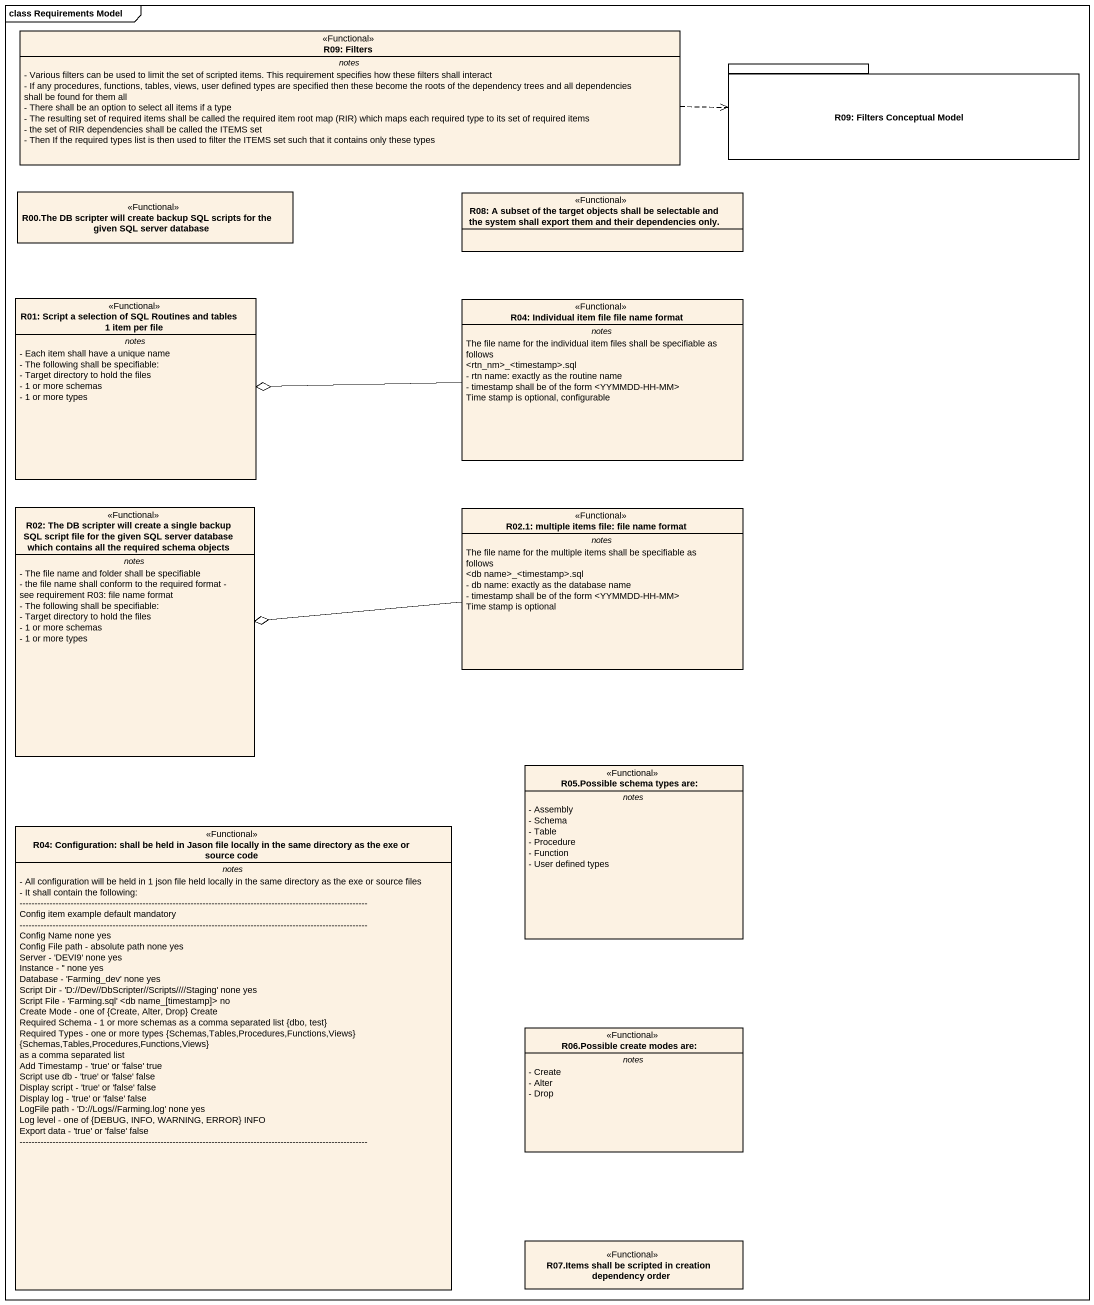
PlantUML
@startuml
mainframe class Requirements Model
hide circle
hide empty members
skinparam classAttributeIconSize 0
class "R09: Filters" as R09_Filters <<Functional>> {
  -- notes --
  - Various filters can be used to limit the set of scripted items. This requirement specifies how these filters shall interact
  - If any procedures, functions, tables, views, user defined types are specified then these become the roots of the dependency trees and all dependencies shall be found for them all
  - There shall be an option to select all items if a type
  {field} - The resulting set of required items shall be called the required item root map (RIR) which maps each required type to its set of required items
  - the set of RIR dependencies shall be called the ITEMS set
  - Then If the required types list is then used to filter the ITEMS set such that it contains only these types
}
package "R09: Filters Conceptual Model" as R09_Filters_Conceptual_Model {
}
class "R00.The DB scripter will create backup SQL scripts for the given SQL server database" as R00_The_DB_scripter_will <<Functional>>
class "R08: A subset of the target objects shall be selectable and the system shall export them and their dependencies only." as R08_A_subset_of_the_target <<Functional>>
class "R01: Script a selection of SQL Routines and tables 1 item per file" as R01_Script_a_selection_of <<Functional>> {
  -- notes --
  - Each item shall have a unique name
  - The following shall be specifiable:
  - Target directory to hold the files
  - 1 or more schemas
  - 1 or more types
}
class "R04: Individual item file file name format" as R04_Individual_item_file <<Functional>> {
  -- notes --
  The file name for the individual item files shall be specifiable as follows
  <rtn_nm>_<timestamp>.sql
  - rtn name: exactly as the routine name
  - timestamp shall be of the form <YYMMDD-HH-MM>
  Time stamp is optional, configurable
}
class "R02: The DB scripter will create a single backup SQL script file for the given SQL server database which contains all the required schema objects" as R02_The_DB_scripter_will <<Functional>> {
  -- notes --
  - The file name and folder shall be specifiable
  - the file name shall conform to the required format - see requirement R03: file name format
  - The following shall be specifiable:
  - Target directory to hold the files
  - 1 or more schemas
  - 1 or more types
}
class "R02.1: multiple items file: file name format" as R02_1_multiple_items_file <<Functional>> {
  -- notes --
  The file name for the multiple items shall be specifiable as follows
  <db name>_<timestamp>.sql
  - db name: exactly as the database name
  - timestamp shall be of the form <YYMMDD-HH-MM>
  Time stamp is optional
}
class "R05.Possible schema types are:" as R05_Possible_schema_types <<Functional>> {
  -- notes --
  - Assembly
  - Schema
  - Table
  - Procedure
  - Function
  - User defined types
}
class "R04: Configuration: shall be held in Jason file locally in the same directory as the exe or source code" as R04_Configuration_shall_be <<Functional>> {
  -- notes --
  - All configuration will be held in 1 json file held locally in the same directory as the exe or source files
  - It shall contain the following:
  ~--~--~--~--~--~--~--~--~--~--~--~--~--~--~--~--~--~--~--~--~--~--~--~--~--~--~--~--~--~--~--~--~--~--~--~--~--~--~--~--~--~--~--~--~--~--~--~--~--~--~--~--~--~--~--~--~--~--
  Config item example default mandatory
  ~--~--~--~--~--~--~--~--~--~--~--~--~--~--~--~--~--~--~--~--~--~--~--~--~--~--~--~--~--~--~--~--~--~--~--~--~--~--~--~--~--~--~--~--~--~--~--~--~--~--~--~--~--~--~--~--~--~--
  Config Name none yes
  Config File path - absolute path none yes
  Server - 'DEVI9' none yes
  Instance - '' none yes
  Database - 'Farming_dev' none yes
  Script Dir - 'D:~//Dev~//DbScripter~//Scripts~//~//Staging' none yes
  Script File - 'Farming.sql' <db name_[timestamp]> no
  Create Mode - one of {Create, Alter, Drop} Create
  Required Schema - 1 or more schemas as a comma separated list {dbo, test}
  Required Types - one or more types {Schemas,Tables,Procedures,Functions,Views}
  {Schemas,Tables,Procedures,Functions,Views}
  as a comma separated list
  Add Timestamp - 'true' or 'false' true
  Script use db - 'true' or 'false' false
  Display script - 'true' or 'false' false
  Display log - 'true' or 'false' false
  LogFile path - 'D:~//Logs~//Farming.log' none yes
  Log level - one of {DEBUG, INFO, WARNING, ERROR} INFO
  Export data - 'true' or 'false' false
  ~--~--~--~--~--~--~--~--~--~--~--~--~--~--~--~--~--~--~--~--~--~--~--~--~--~--~--~--~--~--~--~--~--~--~--~--~--~--~--~--~--~--~--~--~--~--~--~--~--~--~--~--~--~--~--~--~--~--
}
class "R06.Possible create modes are:" as R06_Possible_create_modes <<Functional>> {
  -- notes --
  - Create
  - Alter
  - Drop
}
class "R07.Items shall be scripted in creation dependency order" as R07_Items_shall_be_scripted <<Functional>>
R09_Filters .right.> R09_Filters_Conceptual_Model
R04_Individual_item_file -left-o R01_Script_a_selection_of
R02_1_multiple_items_file -left-o R02_The_DB_scripter_will
@enduml
